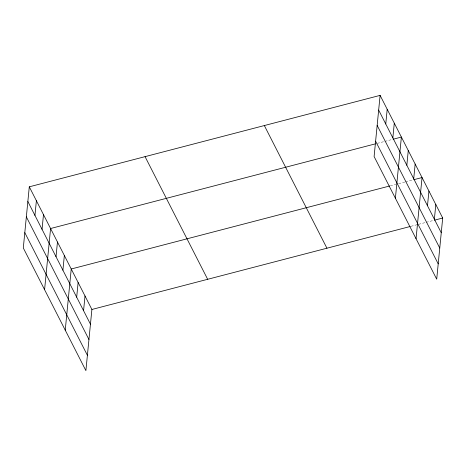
<?xml version="1.0" encoding="UTF-8"?>
<svg xmlns="http://www.w3.org/2000/svg" width="466" height="466" viewBox="0 0 466 466"><rect width="100%" height="100%" fill="white"/><g stroke="black" fill="none" stroke-linecap="round" stroke-linejoin="round"><path stroke-width="0.35" stroke-dasharray="2.33 1.75" d="M377.268 143.365L384.159 141.565M384.846 141.39L392.43 139.41M390.345 185.812L395.855 184.379M398.616 183.656L404.814 182.043M405.507 181.862L413.086 179.888M411 226.29L417.891 224.49M418.585 224.309L425.475 222.515M426.163 222.334L433.741 220.36"/><path stroke-width="0.7" d="M29.294 186.819L23.3 247.976L85.895 370.621L91.895 309.471L29.294 186.819L380.105 95.379L442.7 218.024L436.706 279.181L374.105 156.529L380.105 95.379M34.95 215.426L36.389 200.724M42.045 229.324L43.484 214.622M44.585 289.677L50.578 228.521L375.2 143.901M56.025 256.714L57.464 242.011M62.91 270.21L64.349 255.502M65.24 330.149L71.234 268.999L389.658 185.992M76.68 297.192L78.125 282.489M83.565 310.682L85.01 295.98M385.755 123.979L387.199 109.277M392.85 137.878L394.288 123.175M395.389 198.231L401.383 137.074L393.118 139.235M406.83 165.273L408.268 150.57M413.715 178.763L415.159 164.061M416.045 238.703L422.045 177.552L413.773 179.707M427.485 205.745L428.93 191.043M434.37 219.236L435.815 204.533M91.895 309.471L410.313 226.47M434.428 220.179L442.7 218.024M378.66 110.081L441.255 232.726M377.157 125.406L439.753 248.058M375.608 141.204L438.209 263.849M264.339 125.552L326.934 248.203M145.06 156.646L207.661 279.291M27.855 201.522L90.451 324.173M26.352 216.853L88.948 339.504M24.803 232.645L87.398 355.296"/></g></svg>
